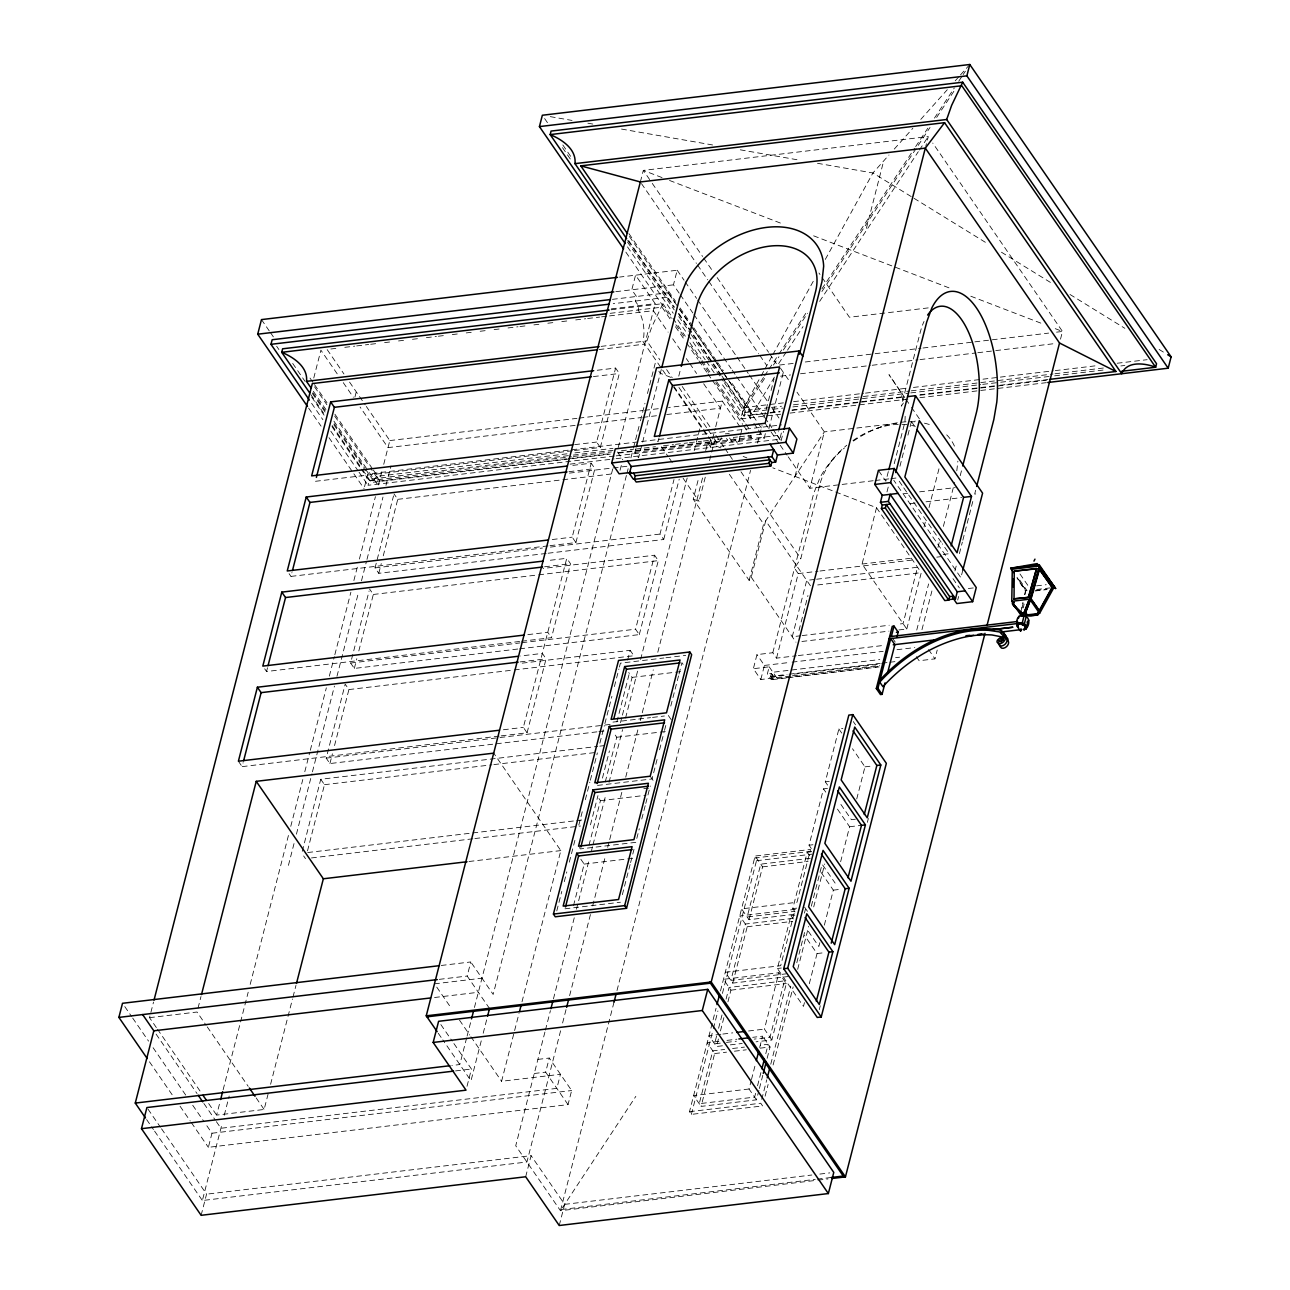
<?xml version="1.0" encoding="UTF-8"?>
<svg xmlns="http://www.w3.org/2000/svg" width="1290" height="1290" viewBox="0 0 1290 1290"><rect width="100%" height="100%" fill="white"/><g stroke="black" fill="none" stroke-linecap="round" stroke-linejoin="round"><path stroke-width="0.75" stroke-dasharray="5 3.75" d="M905.161 416.299L904.967 421.862L893.47 466.641M956.809 470.802L957.873 461.143M1020.842 612.041L1022.954 602.382M1024.631 594.658L1025.469 590.804L1017.794 579.645M1022.035 608.074L1023.293 602.285M1024.969 594.561L1025.808 590.707L1017.036 577.968M1023.276 607.896L1024.115 604.059M750.038 417.847L750.619 410.349L730.156 380.631M156.348 1027.566L149.527 1017.665L153.526 1002.056M313.76 378.018L320.904 350.171L338.802 376.164M499.182 736.106L242.117 766.631L243.117 762.729M519.612 641.469L266.546 671.51L267.546 667.623M548.024 545.88L290.959 576.404L291.959 572.518M198.015 1008.151L200.998 996.509M354.911 397.127L356.266 391.854M364.522 486.765L367.795 473.994L781.547 424.878M614.25 456.063L368.053 485.298L369.23 480.719L361.329 469.238M365.522 469.189L372.246 478.945L371.343 482.46L570.422 458.837M537.898 1059.396L549.282 1058.042L571.647 1090.534L568.035 1104.627L208.367 1147.326L211.979 1133.233L205.191 1123.364M268.11 1093.968L264.127 1109.465L216.623 1115.108L220.139 1101.45M223.138 1089.744L248.196 992.204M250.196 984.399L288.767 834.162M290.766 826.358L302.795 779.531M304.795 771.726L309.81 752.215M310.31 750.264L326.338 687.844M329.337 676.137L334.352 656.626M334.852 654.675L350.88 592.239M353.879 580.532L357.394 566.874M359.394 559.07L375.422 496.634M378.438 484.943L381.824 471.753M383.727 464.319L389.822 440.567L366.328 406.463M560.602 1030.774L526.917 1162L202.369 1200.522L222.299 1122.913M224.267 1115.237L229.185 1096.049M288.428 865.364L294.426 841.983M296.426 834.179L311.938 773.774M312.438 771.823L334.449 686.087M336.964 676.331L358.475 592.545M361.474 580.855L366.473 561.36M366.973 559.409L382.985 497.053M385.984 485.363L390.999 465.867M201.127 1215.309L206.561 1194.169L161.54 1128.798M302.263 851.303L320.758 779.273L597.754 746.394M596.947 731.849L329.918 763.551L326.193 758.133L345.188 684.151L348.913 689.569L334.416 746.023M517.741 649.031L354.331 668.43L350.606 663.028L369.101 590.997M546.154 553.458L378.76 573.324L375.035 567.906L393.531 495.876M307.504 850.868L324.483 784.691L320.758 779.273M329.918 763.551L332.417 753.812M354.331 668.43L356.83 658.706M358.83 650.918L373.326 594.464L369.601 589.046M378.76 573.324L381.26 563.585M383.259 555.813L397.755 499.343L394.031 493.941M270.594 1084.277L287.509 1018.358M288.009 1016.423L292.491 998.976M292.991 997.041L295.974 985.399M640.356 181.955L643.323 170.393L928.284 136.563L925.801 146.205M501.181 735.864L527.078 732.801L523.353 727.383L566.762 558.296L546.831 560.666M550.024 545.654L575.921 542.574L572.196 537.156L591.191 463.191L571.26 465.545M574.437 450.532L600.334 447.469L596.609 442.051L615.604 368.069L595.674 370.44M527.078 732.801L546.073 658.819L542.348 653.401L520.418 656.013M521.612 641.227L551.507 637.679L570.503 563.714L566.762 558.296M575.921 542.574L594.916 468.593L591.191 463.191M600.334 447.469L619.329 373.487L615.604 368.069M489.539 1008.522L467.174 976.046L470.785 961.953L440.938 965.5M466.641 1037.918L459.804 1064.54L451.839 1065.492M467.125 1036.015L471.043 1020.809M474.446 1007.49L612.718 468.979M618.232 447.517L655.175 303.65L635.551 275.173L631.81 289.782L636.438 296.49L635.26 301.07L638.985 306.488L638.082 310.003A22.527 10.175 83.2 0 1 642.92 341.415L667.156 376.599M620.038 470.286L621.409 464.997M611.105 309.793L662.899 303.65L651.837 326.822L646.871 340.947L659.916 359.894M612.411 299.344L668.252 292.701L667.075 297.297L613.234 303.682M467.012 1086.309L471.447 1069.023L453.322 1042.707M679.153 293.12L673.444 284.832L677.202 270.239L619.555 277.076M481.251 1040.853L470.995 1080.794L442.809 1039.869M483.202 1033.242L487.104 1018.036M626.408 475.462L493.167 994.429L470.785 961.953M626.908 473.511L628.407 467.657M630.923 457.902L632.922 450.113M633.422 448.162L639.937 422.798M640.437 420.846L644.952 403.286M647.451 393.531L655.965 360.361M661.286 369.456L638.582 457.837L634.857 452.419L635.841 448.581M659.029 437.971L658.045 441.857L656.175 439.164M678.766 376.116L680.765 368.327M216.381 1121.655L220.929 1128.266L556.845 1088.373L560.457 1074.296L501.584 1081.278L519.015 1013.424M521.999 1001.798L560.827 850.594L493.715 753.15M556.78 910.933L561.795 891.422M564.294 881.667L566.81 871.911M569.309 862.155L575.324 838.742M578.823 825.084L582.838 809.475M585.337 799.719L589.853 782.159M590.352 780.208L597.367 752.892M599.866 743.153L604.381 725.593M604.881 723.642L611.895 696.326M614.395 686.57L618.91 669.01M619.41 667.059L620.409 663.157L663.947 657.981M627.649 660.061L630.149 650.321L518.548 663.576M519.741 648.806L639.292 634.599L635.567 629.197L654.562 555.216L542.977 568.471M548.137 553.216L663.721 539.494L659.996 534.076L673.993 479.574M590.465 824.826L597.963 795.624M602.462 778.112L609.444 750.861M616.878 721.932L629.875 671.316M639.292 634.599L658.287 560.634L654.562 555.216M663.721 539.494L679.217 479.154M573.502 905.596L584.176 864.074L580.806 859.205M588.966 845.369L600.447 800.671L597.093 795.801M605.252 781.966L616.733 737.267L613.379 732.398M620.474 722.674L621.925 717.014M622.409 715.128L632.1 677.379L628.746 672.509M544.912 1032.081L515.726 1145.746L560.473 1210.713L815.99 1180.382M545.412 1030.13L550.427 1010.618M553.426 998.912L574.469 916.98M576.469 909.176L589.498 858.447M591.497 850.642L592.497 846.74M592.997 844.789L606.026 794.06M609.025 782.353L622.554 729.672M625.569 717.982L637.582 671.155M640.598 659.448L687.183 477.993M694.197 450.694L700.696 425.329M568.035 1104.627L545.654 1072.135L549.282 1058.042M810.443 585.805L765.712 520.837L751.248 577.211L749.151 580.387L693.23 499.182L698.712 477.8M705.694 450.597L707.694 442.809L720.933 447.904M562.601 1022.97L566.116 1009.312M569.616 995.654L590.659 913.707M592.658 905.902L605.187 857.124M607.687 847.369L609.202 841.515M609.702 839.564L622.215 790.802M625.731 777.144L638.244 728.366M640.259 720.562L641.759 714.708M642.259 712.757L653.272 669.832M657.787 652.272L702.873 476.687M710.387 447.42L715.224 428.57M715.708 426.716L722.271 401.109L668.526 407.479M525.675 1176.77L531.093 1155.647L206.561 1194.169M693.23 499.182L699.051 501.407L705.533 476.155M709.532 460.594L713.515 445.05L710.097 440.084M737.493 436.988L733.51 437.471L732.333 442.051L729.543 437.987M780.708 414.203L740.75 418.944L743.669 407.592L760.197 377.599M724.416 382.775L744.943 412.59L744.04 416.106L768.018 413.268M622.361 894.68L630.117 864.477M630.6 862.591L633.987 849.384M636.792 838.452L639.292 828.728M641.775 819.021L645.274 805.412M645.774 803.46L650.273 785.981M657.062 759.488L652.079 778.934L596.673 785.513M659.561 749.78L664.044 732.285M664.543 730.334L666.043 724.512M670.784 706.082L678.524 675.896M679.008 674.009L681.926 662.689L684.151 665.93M740.009 436.875L738.138 444.179L733.51 437.471M740.476 435.053L741.879 429.586M613.992 1002.249L560.473 1210.713L635.841 1096.355M616.991 990.559L750.554 470.366M757.553 443.099L762.051 425.555M764.067 417.767L770.565 392.434M771.065 390.499L774.065 378.808M559.231 1225.5L564.649 1204.36L531.093 1155.647M616.217 455.854L764.164 438.278L765.341 433.682L753.408 435.101M768.856 428.715L783.32 372.342M780.144 439.568L777.338 435.504L778.322 431.666M616.104 458.66L779.773 439.229L781.643 431.94M781.063 440.922L783.53 431.312M749.151 580.387L763.615 524.014L824.342 431.892L897.55 423.201M795.027 476.365L798.639 462.288M866.38 228.33L883.682 160.911M790.496 676.008L760.81 679.524L753.36 668.704L756.972 654.611L772.807 652.724L776.532 658.142L796.317 655.788M760.81 679.524L764.422 665.43L756.972 654.611M873.185 480.735L809.862 488.265L824.342 431.892L796.994 392.192M877.958 666.591L771.097 679.282L767.373 673.864L769.179 666.817L753.36 668.704M772.807 652.724L813.684 493.522L820.053 477.494A80.528 54.535 -34.6 0 1 844.37 448.049M786.142 677.976L772.291 679.62L770.42 676.911L771.339 673.396L767.373 673.864M776.532 658.142L798.236 573.599L794.511 568.181L800.784 558.651L819.779 484.685A67.016 45.392 -34.6 0 1 846.772 445.244M771.097 679.282L772.904 672.235L879.764 659.545M772.291 679.62L773.194 676.105L787.045 674.46M798.978 630.504L807.959 595.529M689.505 1111.674L760.745 1103.224L762.6 1105.933L691.359 1114.383L689.505 1111.674L716.047 1008.28M720.481 990.978L755.134 856.028L810.539 849.449L796.978 902.29L741.573 908.87L749.022 919.706L794.543 914.304M691.359 1114.383L712.902 1030.484M713.402 1028.533L717.917 1010.989M722.416 993.429L756.488 860.752L754.618 858.043L812.007 851.239M716.595 1036.031L714.596 1043.804L724.496 1042.626M718.595 1028.259L722.077 1014.649M726.077 999.105L729.076 987.447L784.481 980.868L770.001 1037.225L754.182 1039.111M758.923 1090.389L756.488 1099.822L701.083 1106.401L714.66 1053.559L707.194 1042.739L719.062 1041.32M722.4 1045.803L716.466 1046.513L718.466 1038.74M720.449 1030.968L723.948 1017.358M727.931 1001.814L730.93 990.156L723.48 979.32L778.886 972.741L786.336 983.577L771.872 1039.933L756.037 1041.82M732.736 983.109L747.216 926.752L739.75 915.916L795.172 909.337L780.692 965.694L725.286 972.273L732.736 983.109L788.158 976.53M749.022 919.706L762.584 866.864L755.134 856.028M898.888 629.955L906.789 629.02L862.059 564.053L876.523 507.696L772.791 467.835M888.326 471.576L885.859 481.186L878.409 470.35M886.972 491.941L888.471 486.104M899.936 466.254L905.419 444.889M907.918 435.165L911.401 421.556L915.368 421.088M804.444 1002.62L803.476 1006.394L777.386 968.5L790.947 915.658L794.898 915.19M795.027 911.917L792.753 908.612L807.234 852.255L811.184 851.787M811.297 848.514L809.04 845.208L823.504 788.851L827.471 788.384M827.583 785.094L825.31 781.804L838.887 728.963L842.838 728.495M756.488 1099.822L749.038 1089.002L750.974 1081.439M751.457 1079.553L755.343 1064.46M759.697 1047.48L762.6 1036.16L752.715 1037.321M771.872 1039.933L764.422 1029.114L778.886 972.741M755.601 1093.34L754.634 1097.113L699.228 1103.692L712.79 1050.85L724.658 1049.447M757.536 1085.793L760.923 1072.587M765.776 1053.704L768.195 1044.271L760.278 1045.223M759.407 1088.502L762.793 1075.296M767.147 1058.3L770.066 1046.98L762.6 1036.16M804.428 913.126L805.395 909.353M761.745 1099.322L766.744 1079.811M770.759 1064.202L790.786 986.157M796.801 962.743L805.315 929.574M811.329 906.177L821.343 867.154M765.099 1096.178L768.114 1084.471M773.113 1064.96L793.157 986.914M797.672 969.354L808.685 926.43M813.7 906.918L824.713 864.01M924.027 527.029L926.026 519.257M929.026 507.567L938.523 470.576A67.016 45.392 -34.6 0 0 939.362 466.674M809.298 983.754L817.038 953.552L804.557 935.444M819.843 942.635L818.844 946.521L806.363 928.397M824.342 925.14L833.324 890.148L820.843 872.024M840.629 861.72L849.61 826.745L837.129 808.62M856.737 798.945L864.977 766.857L852.496 748.732M906.789 629.02L921.27 572.647L816.393 585.112M819.279 1009.651L820.279 1005.749M867.364 822.343L868.364 818.441M916.755 630.052L928.606 583.935M937.975 547.444L939.942 539.784M943.377 526.385L954.681 482.347M960.212 475.704L962.211 467.915M921.963 629.697L932.331 589.353M954.939 570.938L956.422 565.181M959.389 553.652L962.34 542.122M962.84 540.204L973.692 497.924M975.659 490.265L974.676 494.086L978.626 493.619M916.319 656.675L919.125 660.738L934.944 658.851L937.217 650.047M962.856 570.003L960.889 577.694L893.776 480.251M957.712 600.027L958.615 596.496M1060.509 339.173L1062.492 331.449L932.751 143.061M761.165 375.825L764.083 370.536M765.051 368.779L771.855 356.427M772.823 354.669L814.619 278.817M825.31 259.403L872.927 172.973L888.987 154.977M729.382 381.647L752.118 414.671L774.564 376.857M726.609 382.808L743.669 407.592L763.503 377.486M764.599 375.825L767.905 370.794M769.017 369.133L777.822 355.75M778.934 354.089L807.588 310.616M821.907 288.879L914.578 148.285M915.674 146.609L927.832 128.178M934.444 118.116L954.326 87.962M958.744 81.254L962.066 76.223M963.162 74.546L965.371 71.208M742.556 411.897L765.696 376.777M773.419 365.086L778.934 356.717M783.336 350.025L807.572 313.244M821.907 291.508L930.025 127.452M936.653 117.406L955.438 88.913M778.644 363.603L786.4 351.831M787.513 350.154L803.025 326.596M819.65 301.376L918.303 151.688M919.415 150.011L928.284 136.563M903.387 402.996L901.291 406.173L920.286 332.191A67.016 30.267 83.2 0 1 924.011 321.452M831.115 461.336L834.517 457.321M894.293 149.043L912.836 128.291M920.786 119.39L947.279 89.719M955.213 80.819L959.196 76.368M960.518 74.885L968.468 65.984M721.691 437.858L717.708 443.808L713.354 437.487M566.955 453.822L376.825 476.381L371.343 482.46L362.377 469.447M769.485 407.656L749.522 410.026L744.04 416.106L721.191 382.936M876.894 428.409L882.021 426.603M615.814 291.669L673.444 284.832M611.379 308.858L655.175 303.65M610.202 313.325L661.996 307.165L670.961 320.21M330.853 348.993L336.835 348.284M344.801 347.333L354.75 346.155M356.733 345.913L368.682 344.494M370.682 344.269L376.648 343.559M384.614 342.608L390.58 341.898M398.546 340.947L404.512 340.238M412.478 339.302L418.46 338.593M426.409 337.641L436.375 336.464M438.358 336.222L444.341 335.513M452.29 334.578L458.272 333.868M466.238 332.917L472.204 332.207M480.17 331.256L486.137 330.546M494.102 329.611L500.069 328.902M508.034 327.95L517.983 326.773M519.983 326.531L525.949 325.822M533.915 324.887L539.881 324.177M547.847 323.226L553.829 322.516M561.779 321.581L567.761 320.871M575.727 319.92L585.676 318.743M587.659 318.501L599.608 317.082M601.608 316.84L607.574 316.131M609.557 315.905L653.353 310.697L668.139 332.175M601.108 346.381L646.871 340.947M928.22 307.891L849.433 317.243L818.973 273.012M598.995 349.558L644.774 344.124M593.432 376.567L619.329 373.487M779.515 365.054L793.366 363.409M805.266 361.99L873.12 353.928M875.12 353.702L921.012 348.252M923.011 348.01L972.902 342.092M974.885 341.85L1048.641 333.094M1056.558 332.159L1062.492 331.449L1053.14 327.853M780.547 376.148L790.512 374.955M800.477 373.778L870.218 365.505M872.201 365.264L918.045 359.813M920.028 359.588L975.837 352.96M977.82 352.718L993.768 350.832M995.751 350.59L1055.543 343.495M389.822 440.567L576.952 418.363M578.936 418.121L642.646 410.559M644.629 410.317L658.577 408.672M575.147 425.394L388.016 447.614L360.055 407.011M577.13 425.168L640.84 417.605M642.823 417.363L658.755 415.477M666.72 414.525L720.465 408.156L703.405 383.372M743.669 407.592L783.611 402.851M793.608 401.658L863.51 393.353M865.509 393.128L905.451 388.371M913.449 387.435L1053.269 370.827M1055.268 370.601L1097.21 365.618M1117.188 363.248L1147.149 359.684M771.485 407.43L781.466 406.237M793.447 404.818L861.317 396.756M863.316 396.514L909.24 391.064M911.24 390.838L1052.979 374.003M1054.978 373.761L1104.901 367.844M1120.865 365.941L1124.864 365.473M744.943 412.59L770.92 409.511M772.92 409.269L782.901 408.075M792.899 406.898L908.789 393.144M910.788 392.902L980.723 384.597M982.722 384.356L998.702 382.469M1000.701 382.227L1052.656 376.051M1054.639 375.825L1106.594 369.65M752.118 414.671L768.114 412.784M770.114 412.542L780.111 411.349M792.108 409.93L904.032 396.643M920.028 394.74L997.976 385.484M999.976 385.258L1047.948 379.55M770.017 413.026L779.999 411.833M791.996 410.414L903.887 397.127M919.867 395.24L1047.754 380.05M789.996 413.106L910.53 398.787M919.899 397.691L1046.351 382.662M574.695 444.647L596.609 442.051M572.438 450.774L315.389 481.299L313.518 478.59M725.319 433.875L729.285 433.408M574.953 452.871L612.976 448.356M372.246 478.945L571.341 455.306M573.324 455.08L613.137 450.339M369.23 480.719L571.389 456.708M573.389 456.466L611.428 451.951M621.425 450.774L633.438 449.339M635.438 449.113L655.465 446.727M663.463 445.776L673.477 444.599M675.476 444.357L687.489 442.938M689.489 442.696L701.486 441.261M703.501 441.035L709.5 440.309M717.498 439.358L723.513 438.648M739.476 436.762L751.425 435.343M566.568 458.821L379.437 481.041L370.488 468.044M568.551 458.579L610.363 453.612M618.329 452.677L711.887 441.567M572.421 458.595L610.251 454.096M618.216 453.161L751.619 437.326L748.248 432.424M634.857 452.419L777.338 435.504M570.099 464.126L614.105 458.901M569.003 471.672L594.916 468.593M569.39 473.124L611.234 468.157M613.218 467.915L627.182 466.254M397.755 499.343L614.959 473.559M875.168 480.509L889.02 478.864M891.003 478.622L896.937 477.929M903.774 493.715L907.741 493.248M919.609 491.845L955.229 487.604M552.265 539.526L572.196 537.156M910.176 503.697L916.11 502.987M926.01 501.81L961.631 497.585M375.035 567.906L542.413 548.04M550.395 547.089L659.996 534.076M544.59 566.778L570.503 563.714M373.326 594.464L536.737 575.066M538.736 574.824L658.287 560.634M862.059 564.053L913.514 557.941M943.2 554.426L949.134 553.716L942.329 543.832M798.236 573.599L818.021 571.244M820.005 571.019L914.997 559.731M936.766 557.151L940.716 556.683M814.635 579.452L806.718 580.387L792.254 636.76L800.171 635.825M816.618 579.226L917.545 567.245L903.064 623.602L897.131 624.312M527.852 634.632L547.766 632.277L551.507 637.679M968.338 588.514L974.273 587.821M350.606 663.028L519.999 642.92M521.982 642.678L635.567 629.197M1036.547 585.854L1046.222 584.709M1026.147 590.739L1027.017 590.643L1017.955 577.469M1036.644 589.498L1052.06 587.676M1035.805 590.514L1047.174 589.159M1034.919 590.997L1046.851 589.578M520.176 661.899L546.073 658.819M802.138 635.583L889.213 625.247M348.913 689.569L512.324 670.171M514.307 669.929L633.874 655.739L630.149 650.321M665.914 657.755L685.716 655.401M801.912 641.469L888.987 631.132M798.3 655.562L883.392 645.452M632.1 677.379L673.654 672.445M675.638 672.219L681.572 671.51M764.422 665.43L790.157 662.383M792.125 662.141L883.166 651.337M897.018 649.692L914.82 647.58M895.599 657.658L899.565 657.191M789.029 674.219L880.054 663.415M882.038 663.173L887.971 662.48M889.955 662.238L895.889 661.528M770.42 676.911L786.255 675.041M794.172 674.09L881.247 663.753M792.463 675.766L879.538 665.43M788.125 677.75L879.151 666.93M503.423 729.753L523.353 727.383M612.943 722.094L636.696 719.288M638.679 719.046L650.547 717.643M652.53 717.401L664.398 715.998M326.193 758.133L603.172 725.254M605.171 725.012L611.154 724.303M598.931 731.607L604.913 730.898M616.733 737.267L658.287 732.333M660.27 732.091L666.204 731.398M599.753 746.152L605.72 745.443M324.483 784.691L491.877 764.809M493.876 764.583L595.496 752.505M643.807 788.69L651.724 787.755M864.977 766.857L872.895 765.921M600.447 800.671L645.968 795.269M825.31 781.804L829.276 781.337M307.746 852.529L574.776 820.843M576.759 820.601L582.741 819.892M311.471 857.947L472.882 838.79M474.881 838.548L580.5 826.019M469.028 861.494L560.827 850.594M635.793 842.338L580.387 848.917L578.517 846.208M855.367 819.231L851.416 819.698L838.935 801.574M849.61 826.745L861.478 825.342M584.176 864.074L625.731 859.14M627.698 858.914L633.648 858.205M809.04 845.208L812.99 844.74M756.488 860.752L811.894 854.174M810.201 858.285L760.729 864.155L747.152 916.996L794.656 911.353M762.584 866.864L808.104 861.462M565.004 908.805L620.426 902.226M833.324 890.148L841.241 889.213M792.753 908.612L796.72 908.144M792.85 918.399L745.346 924.043L730.882 980.4L786.287 973.821M747.216 926.752L792.721 921.334M439.293 979.352L467.174 976.046M149.527 1017.665L197.015 1012.021L206.11 1025.244M434.488 983.835L481.976 978.191M434.553 997.493L478.364 992.284M817.038 953.552L824.955 952.617M777.386 968.5L781.337 968.032M730.93 990.156L786.336 983.577M720.884 1034.274L709 1035.693L716.466 1046.513M722.851 1034.048L732.752 1032.871M748.587 1030.984L764.422 1029.114M455.563 1070.91L471.447 1069.023M726.98 1040.385L736.88 1039.208M726.463 1042.401L736.364 1041.224M730.317 1044.868L742.185 1043.465M732.575 1048.496L744.443 1047.093M534.286 1073.49L545.654 1072.135M714.66 1053.559L726.528 1052.156M734.445 1051.205L746.313 1049.802M760.165 1048.157L770.066 1046.98M211.979 1133.233L571.647 1090.534M749.038 1089.002L693.633 1095.565L701.083 1106.401M564.649 1204.36L811.845 1175.013M819.827 1174.077L829.793 1172.884M561.247 1209.52L815.248 1179.366M817.247 1179.141L831.244 1177.48M817.989 1180.14L827.97 1178.963M749.522 410.026L750.619 410.349M376.825 476.381L378.276 478.638L377.341 484.218L369.343 472.591M550.266 116.632L572.051 120.438M587.885 123.195L593.819 124.227M621.522 129.065L712.58 144.964M740.299 149.817L799.687 160.186M817.505 163.298L872.927 172.973L912.336 197.273M747.749 436.004L751.619 437.326M662.044 177.585L643.323 170.393L651.16 181.761M669.526 180.455L783.675 224.315M813.619 235.828L950.214 288.315M970.806 296.216L1043.787 324.258M670.768 377.325L660.303 373.294L658.432 370.585M743.153 456.434L746.862 457.869M914.062 198.338L986.028 242.714M1001.459 252.227L1051.157 282.865M1070.007 294.491L1124.848 328.305M1159.113 349.445L1165.966 353.67M904.774 397.61L888.987 374.664L900.049 390.951L903.677 401.674M905.902 399.239L910.418 405.802M911.546 407.43L919.448 418.895M1019.987 573.969L1028.807 586.773M911.401 421.556L914.82 426.506M1017.084 577.565L1026.969 591.933M899.211 481.218L902.613 486.153M903.742 487.813L941.184 542.187M952.971 578.63L959.357 587.918M780.531 368.279L789.029 380.615M876.523 507.696L920.334 571.293M652.272 183.39L702.599 256.468M703.711 258.097L712.66 271.077M717.143 277.576L768.582 352.283M769.711 353.911L776.419 363.651M641.469 183.583L696.423 263.37M697.551 265.014L707.742 279.817M708.871 281.462L758.713 353.831M759.842 355.476L766.631 365.344M677.202 270.239L684.039 280.172M685.184 281.833L696.584 298.393M697.729 300.054L735.961 355.556M737.074 357.185L748.248 373.423M749.377 375.051L767.55 401.448M772.113 408.075L778.966 418.008M928.558 649.563L934.944 658.851M680.298 294.765L692.843 312.986M693.972 314.647L731.091 368.521M732.204 370.149L735.558 375.019M736.687 376.648L763.809 416.041M764.954 417.702L771.791 427.635M772.936 429.296L779.773 439.229M765.131 423.297L767.921 427.361M771.13 432.021L779.112 443.599M780.24 445.244L787.077 455.176M788.222 456.821L809.862 488.265M628.923 233.619L675.557 301.344M680.104 307.955L692.617 326.112M693.762 327.773L716.498 360.797M717.643 362.458L723.335 370.714M668.252 292.701L675.089 302.618M679.637 309.229L689.876 324.113M691.021 325.757L713.451 358.33M714.563 359.942L722.384 371.31M723.513 372.939L757.375 422.12M758.52 423.765L761.922 428.731M629.391 236.457L678.201 307.326M679.346 308.987L691.843 327.144M692.988 328.805L715.74 361.829M716.869 363.49L723.69 373.391M724.835 375.035L728.237 380.002M544.622 118.551L549.169 125.162M562.827 144.98L571.922 158.186M628.794 240.762L674.283 306.843M678.83 313.438L720.917 374.552M722.061 376.196L725.464 381.163M627.762 240.311L674.122 307.617M678.459 313.825L752.779 421.749M753.924 423.394L757.343 428.361M758.472 430.005L764.164 438.278M562.488 147.641L571.599 160.879M627.488 242.02L674.235 309.923M678.798 316.55L690.198 333.094M691.343 334.755L710.726 362.909M711.87 364.57L723.271 381.131M627.504 246.89L673.203 313.244M677.766 319.888L686.909 333.159M688.054 334.82L705.195 359.7M706.34 361.361L714.337 372.971M662.899 303.65L671.864 316.679M672.993 318.308L685.345 336.239M689.811 342.737L701.002 358.975M702.115 360.603L709.952 371.972M716.659 381.711L744.669 422.394M745.781 424.023L750.28 430.538M892.39 637.986L895.502 642.501M625.876 252.131L671.364 318.195M675.928 324.79L685.022 338.012M690.714 346.268L699.809 359.475M700.938 361.136L708.903 372.697M715.724 382.598L740.75 418.944M675.46 326.725L684.426 339.77M686.667 343.011L697.858 359.249M698.97 360.878L706.807 372.246M707.92 373.874L711.274 378.744M712.403 380.373L742.637 424.281M743.766 425.91L747.12 430.796M722.271 401.109L740.799 428.006M672.703 338.786L681.797 351.993M686.345 358.604L688.618 361.909M689.763 363.554L696.584 373.471M682.233 386.5L710.193 427.103M715.885 435.359L723.867 446.953M725.012 448.614L728.431 453.58M729.576 455.241L732.994 460.207M740.992 471.818L800.784 558.651M666.64 369.633L672.219 377.76M678.943 387.5L706.839 428.006M707.92 429.586L712.274 435.907M673.864 386.339L707.42 435.069M708.533 436.697L713.757 444.276A22.527 10.175 83.2 0 1 715.257 440.148M673.654 387.161L708.968 438.439M707.694 442.809L711.129 447.791M729.382 474.301L763.615 524.014M853.303 721.594L855.544 724.835M661.447 446.824L668.284 456.757M669.429 458.401L672.848 463.368M683.103 478.251L699.051 501.407M751.248 577.211L795.978 642.178M838.887 728.963L842.289 733.913M769.179 666.817L776.644 677.653M771.339 673.396L775.064 678.814M617.426 451.984L622.764 459.708M823.504 788.851L825.777 792.141M822.649 864.977L835.13 883.102M807.234 852.255L809.491 855.544M804.621 907.209L808.024 912.159M668.349 715.515L672.832 722.013M790.947 915.658L793.221 918.964M650.208 776.225L654.304 782.175M327.192 349.622L343.962 373.987M349.558 382.098L365.215 404.834M343.269 382.646L353.347 397.272M310.003 378.067L313.406 383.001M314.534 384.646L326.983 402.738M334.916 414.235L372.278 468.496M373.407 470.141L377.938 476.703M314.567 386.839L326.87 404.705M334.69 416.073L369.359 466.416M313.357 391.305L325.935 409.559M333.917 421.169L368.198 470.931M292.701 363.441L305.021 381.324M312.873 392.724L325.193 410.607M334.158 423.636L364.409 467.56M261.467 319.597L269.384 331.095M270.513 332.723L273.915 337.658M312.373 393.498L325.935 413.219M333.852 424.716L365.538 470.705M310.842 394.611L324.29 414.138M332.127 425.523L361.264 467.819M276.673 346.284L278.93 349.574M311.664 397.11L324.08 415.138M331.981 426.619L360.2 467.593M311.616 403.335L322.903 419.734M330.804 431.199L357.894 470.544M359.023 472.188L368.053 485.298M308.616 408.108L321.065 426.168M328.982 437.665L352.734 472.156M353.863 473.801L364.054 488.588M289.089 573.695L290.959 576.404M264.676 668.817L266.546 671.51M436.762 987.14L451.548 1008.603M459.514 1020.164L469.737 1035.032M470.882 1036.692L501.584 1081.278M440.857 1024.599L452.193 1041.062M438.278 1033.29L441.68 1038.224M238.392 761.213L242.117 766.631M303.634 855.947L305.504 858.656M207.255 1026.888L248.196 1086.341M256.162 1097.903L264.127 1109.465M157.493 1029.226L201.837 1093.646M208.674 1103.547L216.623 1115.108M156.09 1034.112L197.048 1093.581M203.868 1103.482L215.236 1119.994M124.775 1006.587L131.564 1016.456M132.709 1018.1L148.56 1041.127M153.091 1047.706L185.937 1095.404M192.726 1105.272L204.062 1121.719M149.463 1061.799L173.247 1096.339M180.052 1106.207L190.243 1121.01M191.372 1122.655L208.367 1147.326M148.044 1109.19L160.412 1127.17M146.641 1119.591L153.462 1129.508M154.606 1131.153L202.369 1200.522M726.447 438.535A22.527 10.175 83.2 0 1 727.705 440.164M852.964 440.551A67.016 45.392 -34.6 0 1 907.628 424.765M911.546 425.426A67.016 45.392 -34.6 0 1 915.336 426.377M853.448 441.083A80.528 54.535 -34.6 0 1 897.308 422.781M901.049 422.249A80.528 54.535 -34.6 0 1 915.158 421.846M924.446 423.185A80.528 54.535 -34.6 0 1 931.348 425.216M946.715 434.859A80.528 54.535 -34.6 0 1 954.681 446.663"/><path stroke-width="1.5" d="M1025.598 628.166L1024.792 626.005L1021.051 624.134A3.596 2.096 14.4 0 0 1018.358 624.521L1017.552 625.602A5.531 3.209 14.4 0 0 1018.278 627.214M1021.357 615.91L1011.779 601.285L1012.279 569.229M1013.182 586.934L1013.311 579.129M1014.037 599.092L1014.246 571.18L1036.596 568.519L1028.614 597.351L1013.811 598.866L1028.614 597.351M1038.128 613.718L1037.66 614.701A42.925 34.653 41.6 0 1 1026.566 615.378M1038.45 613.734L1037.902 614.524A43.167 34.862 41.6 0 1 1026.775 615.217L1026.421 615.169M1037.483 613.089L1038.095 612.444L1037.853 614.621M1029.662 600.834L1028.63 600.705M1029.791 600.979L1029.678 601.575M1033.951 561.134L1034.967 559.134M1023.47 614.169L1022.47 613.298A43.312 35.201 39.4 0 1 1012.973 603.414L1013.327 602.801M311.067 387.984L306.504 381.356C308.197 366.94 293.411 357.137 281.72 352.315L282.623 348.8L609.122 310.035M626.65 238.682L574.969 163.637C576.662 149.221 561.86 139.417 550.169 134.595L551.072 131.08L962.695 82.205L1156.55 363.716L1155.647 367.247L1121.671 371.278M1020.842 615.636C1020.1 615.04 1023.341 613.331 1022.035 615.878M1022.051 615.846L1022.002 616.072A43.102 5.289 -73.5 0 0 1022.841 615.169L1023.454 614.056M1022.938 615.878A43.102 5.289 -73.5 0 0 1023.405 615.362L1022.148 613.911A43.489 35.346 39.4 0 1 1012.521 604.107L1013.65 602.172M307.488 406.463L257.726 334.191L261.467 319.597L617.555 277.318M309.358 400.061L270.981 344.317L272.158 339.738L610.412 299.57M147.205 1058.51L118.89 1017.391L122.502 1003.298L438.955 965.726M154.026 1000.105L312.325 383.582L596.996 349.784M145.496 1117.946L135.273 1103.079L153.816 1030.807L142.642 1014.569M141.481 1128.686L466.029 1090.163L433.166 1042.449L438.6 1021.309L707.726 989.365L833.775 1172.417L828.357 1193.556L559.231 1225.5L525.675 1176.77L201.127 1215.309L141.481 1128.686L146.915 1107.546L453.58 1071.135M518.435 656.239L257.387 687.231L238.392 761.213L499.44 730.221M542.848 561.134L281.8 592.126L262.805 666.108L523.853 635.115M567.278 466.029L306.23 497.021L287.235 570.986L548.282 539.994M593.69 370.682L330.643 401.9L311.648 475.881L572.696 444.889M243.617 760.794L261.112 692.649L257.387 687.231M268.046 665.672L285.542 597.544L281.8 592.126M292.459 570.567L309.955 502.423L306.23 497.021M316.389 477.397L334.368 407.317L330.643 401.9M201.498 994.574L256.242 781.337L493.715 753.15M220.638 1099.499L222.638 1091.695M296.474 983.464L323.355 878.78L256.242 781.337M623.602 248.825L539.43 126.597L542.348 115.245L969.79 64.5L1171.11 356.846L1168.192 368.198L1047.803 382.501M1049.947 379.325L1115.914 371.488L944.57 122.679L925.317 148.124L640.356 181.955L426.248 1015.827L437.149 1031.645M631.02 472.398L619.135 473.801L611.686 462.981L615.298 448.888L789.448 428.216L796.898 439.035L793.285 453.129L777.451 455.015L770.001 444.179M471.527 1018.907L473.478 1011.295M487.588 1016.133L489.539 1008.522M633.164 478.977L629.439 473.559L631.245 466.512L627.521 461.094M636.341 446.663L656.562 367.876L799.042 350.961L802.783 356.379M661.77 367.553L679.475 298.619L685.845 282.607A80.528 54.535 -34.6 0 1 766.841 227.363A80.528 54.535 -34.6 0 1 823.665 266.24L821.956 281.704L784.03 429.393M767.953 457.112L771.678 462.529L770.775 466.045L636.212 482.025L634.357 479.316L635.26 475.8L633.39 473.091M668.784 380.082L654.304 436.455L765.131 423.297L779.595 366.924L668.784 380.082L672.509 385.5L659.529 436.036M681.265 366.376L696.761 306.02A67.016 45.392 -34.6 0 1 769.695 246.132A67.016 45.392 -34.6 0 1 815.49 291.927L799.494 354.218M519.515 1011.489L520.999 1005.684M553.426 914.078L618.539 660.448L689.779 651.982L691.65 654.691L626.521 908.321L555.281 916.787L553.426 914.078L624.666 905.612L626.521 908.321M576.711 853.254L563.149 906.096L618.555 899.517L632.116 846.675L576.711 853.254L578.581 855.963L565.488 906.918M592.997 789.851L578.517 846.208L633.938 839.629L648.402 783.272L592.997 789.851L594.851 792.56L580.887 846.966M609.267 726.431L594.803 782.804L650.208 776.225L664.689 719.852L609.267 726.431L611.138 729.14L597.157 783.562M624.65 666.559L611.089 719.385L666.495 712.822L680.056 659.98L624.65 666.559L626.521 669.252L613.911 718.32M550.927 1008.667L552.926 1000.863M566.616 1007.361L568.616 999.557M624.666 905.612L689.779 651.982M613.992 1002.249L615.991 994.461M770.775 466.045L768.921 463.336L769.824 459.821L635.26 475.8M771.678 462.529L775.645 462.062L771.92 456.644L773.726 449.597L631.245 466.512M778.821 429.747L799.042 350.961M775.645 462.062L777.451 455.015M793.285 453.129L785.82 442.309L789.448 428.216M828.357 1193.556L702.292 1010.505L707.726 989.365M716.982 1004.587L719.481 994.88M962.695 82.205L951.633 105.377L946.667 119.502L1121.736 373.729C1126.96 360.571 1145.004 363.167 1155.647 367.247L961.792 85.737L550.169 134.595L625.215 243.568M1168.192 368.198L966.871 75.852L969.79 64.5M948.731 600.108L885.359 508.083L886.262 504.551L949.633 596.593L948.731 600.108L944.78 600.576L881.393 508.55L882.295 505.035L880.441 502.326L882.247 495.279L874.781 484.443L878.409 470.35L894.244 468.48L976.256 587.579L972.644 601.672L956.809 603.543L952.552 597.367M888.826 469.657L926.736 321.968L931.88 307.826A80.528 36.378 83.2 0 1 976.417 307.891A80.528 36.378 83.2 0 1 996.799 402.093L993.848 419.427L976.643 486.427M972.644 601.672L890.616 482.573L894.244 468.48M955.455 598.834L888.358 501.375L890.164 494.328L957.261 591.788L955.455 598.834L947.537 599.769M895.744 472.559L915.481 395.708L907.563 396.643M756.311 1060.686L758.73 1051.253M783.707 968.726L848.836 715.095L852.787 714.628L886.343 763.341L821.23 1016.971L817.263 1017.455L783.707 968.726L787.674 968.258L821.23 1016.971M787.674 968.258L852.787 714.628M761.906 1068.813L764.325 1059.364M763.277 1073.409L766.179 1062.073M767.244 1077.86L769.759 1068.104M885.037 682.878L882.086 694.359L880.473 694.552L876.313 688.521L892.293 626.311L894.018 626.101L898.163 632.132L896.84 637.325M882.086 694.359L877.926 688.328L890.697 638.582L894.857 644.613L887.488 673.316M891.342 636.47L894.018 626.101M816.312 1001.217L828.922 952.149L805.089 917.545M831.228 943.167L845.192 888.745L821.375 854.141M847.998 877.813L861.478 825.342L837.645 790.738M864.252 814.522L876.845 765.454L853.029 730.85M832.872 951.681L819.311 1004.523L793.205 966.629L806.782 913.788L832.872 951.681L828.922 952.149M849.159 888.278L834.678 944.635L808.588 906.741L823.052 850.384L849.159 888.278L845.192 888.745M865.429 824.858L850.965 881.231L824.858 843.337L839.338 786.965L865.429 824.858L861.478 825.342M880.812 764.986L867.251 817.828L841.144 779.918L854.706 727.076L880.812 764.986L876.845 765.454M962.711 465.964L976.207 413.397A67.016 30.267 83.2 0 0 967 328.902A67.016 30.267 83.2 0 0 927.607 315.066M951.133 545.944L963.598 497.343L917.077 429.796M971.515 496.408L957.051 552.781L904.854 476.978L919.319 420.621L971.515 496.408L963.598 497.343M962.856 570.003L982.593 493.151L915.481 395.708M984.996 633.326L845.434 1176.883L831.969 1178.48M986.995 625.521L1059.525 343.027L925.317 148.124L711.209 981.996L710.435 983.19L426.958 1016.843M889.084 638.776L1017.052 623.586C1015.617 616.991 1021.341 613.04 1026.276 616.636C1030.904 619.297 1028.775 628.504 1024.115 629.762M1026.856 627.553L1025.453 624.731L1022.244 622.973L1024.115 615.669M1024.341 623.892L1026.211 616.604M1026.018 629.036L1027.888 621.748M1016.971 622.78L1017.584 621.49L889.616 636.679M1028.727 620.216L1027.082 622.199M1021.325 614.363L1022.389 614.879M1021.422 615.653L1021.922 614.395M1028.404 597.125L1036.596 568.519M1053.978 587.45L1039.579 613.411L1029.759 599.14L1039.24 566.036L1011.408 569.341M1038.692 570.938L1030.774 598.56L1039.514 610.718L1052.318 587.611L1039.208 569.1L1052.318 587.611M1031.145 598.576L1039.579 569.116M1029.71 601.543L1029.533 602.091A43.489 6.176 -72.7 0 1 1025.018 613.685M1038.24 614.427L1038.45 613.379M1023.792 613.411L1023.889 613.121A43.489 6.176 -72.7 0 0 1028.388 601.64L1028.452 601.35M1028.888 601.027L1028.936 601.85A43.489 6.176 -72.7 0 1 1024.421 613.443M1025.308 628.762L1025.163 625.36L1023.599 624.183L1022.648 625.053L1023.389 624.054L1021.164 623.344A3.854 2.241 14.4 0 0 1018.278 623.763L1017.552 626.295A5.16 2.999 14.4 0 0 1018.342 627.746M1013.585 602.753L1013.666 602.027M1031.823 600.076L1039.143 610.702L1051.947 587.595M1012.779 602.301L1012.457 603.607M1023.051 614.798L1022.067 614.024A43.312 35.201 39.4 0 1 1012.65 604.026L1012.634 602.994M879.974 679.911C909.901 647.87 953.842 623.022 998.928 629.843C1002.765 630.359 1005.571 634.051 1005.41 637.857A6.095 4.128 -34.6 0 1 1004.62 640.469C1003.394 642.936 998.573 645.452 997.057 642.114A4.015 2.725 -34.6 0 1 997.573 639.969L999.46 638.244A2.79 1.887 -34.6 0 1 1001.588 637.97L1000.976 639.775L998.944 640.404A1.645 1.113 -34.6 0 0 998.734 641.275L1001.411 641.727L1003.717 638.421A15.174 10.272 -34.6 0 0 1003.314 635.922L999.669 631.955L988.753 630.342A100.04 67.757 -34.6 0 0 958.518 633.197C927.994 640.824 900.839 659.013 879.748 682.071L882.924 686.683C904.016 663.624 931.187 645.452 961.711 637.808A100.04 67.757 -34.6 0 1 991.929 634.954L1004.233 637.373M1018.923 616.298L1018.439 618.507M1017.052 623.586L1022.244 622.973M1025.727 628.311L1024.792 629.246A3.596 2.096 14.4 0 1 1024.034 629.552M1026.179 615.04C1028.936 612.331 1020.196 611.476 1023.792 614.653M1012.795 602.43L1014.166 602.769M1025.163 628.81L1023.373 629.294M1025.792 614.814A43.102 34.798 41.6 0 0 1038.063 614.234L1038.192 614.008M1023.583 629.681C1029.436 629.327 1024.986 622.538 1021.083 622.973A4.338 2.516 14.4 0 0 1017.842 623.441L1016.859 625.586A6.224 3.612 14.4 0 0 1018.729 628.133M1013.682 572.631L1010.634 568.213L1037.192 563.601L1055.623 588.53L1038.466 564.907M539.43 126.597L966.871 75.852M574.969 163.637L946.667 119.502M627.134 233.167L580.79 165.862L944.57 122.679M257.726 334.191L613.814 291.911M270.981 344.317L609.235 304.166M606.219 313.793L281.72 352.315L309.729 392.982M306.504 381.356L599.124 346.607M334.368 407.317L591.433 376.793M672.509 385.5L779.37 372.81M611.686 462.981L785.82 442.309M309.955 502.423L567.019 471.914M629.439 473.559L771.92 456.644M634.357 479.316L768.921 463.336M874.781 484.443L890.616 482.573M882.247 495.279L898.082 493.393M880.441 502.326L888.358 501.375M882.295 505.035L890.213 504.084M881.393 508.55L885.359 508.083M285.542 597.544L542.59 567.019M1010.634 568.213L1039.289 564.81L1055.623 588.53M1036.805 568.761L1014.246 571.18M957.261 591.788L965.178 590.836M949.633 596.593L953.6 596.125M1011.779 601.285L1029.759 599.14M261.112 692.649L518.177 662.141M1025.598 615.072L1039.579 613.411M896.437 632.342L898.163 632.132M626.521 669.252L679.943 662.915M989.559 630.004L1012.924 627.23L989.575 630.02M893.244 644.807L936.218 639.711M967.726 635.97L973.627 635.26M977.578 634.793L983.48 634.1M1000.863 632.035L1019.697 629.794M876.313 688.521L877.926 688.328M611.138 729.14L664.56 722.803M594.851 792.56L648.29 786.207M323.355 878.78L467.028 861.736M578.581 855.963L632.003 849.61M118.89 1017.391L437.31 979.594M153.816 1030.807L430.57 997.96M433.166 1042.449L702.292 1010.505M135.273 1103.079L449.855 1065.734M736.703 1032.403L744.62 1031.452M738.864 1038.966L748.748 1037.805M831.244 1177.48L844.724 1175.867M965.92 635.744L969.838 635.341M977.675 634.535L981.577 634.132M580.79 165.862L640.356 181.955M1001.475 632.39L1002.378 632.713M428.441 1016.665L426.248 1015.827L711.209 981.996L845.434 1176.883L843.241 1176.045M1020.616 630.536C1019.487 632.826 1024.212 627.424 1019.39 629.536A1.854 1.08 14.4 0 0 1019.938 630.294L1020.648 630.649M1037.692 612.621L1038.611 613.072M1003.943 635.003L1004.781 635.406M1059.525 343.027L1115.914 371.488M1167.676 354.734L1171.11 356.846M1003.201 633.132L1005.781 635.599L1007.006 640.195A6.095 4.128 -34.6 0 1 1006.216 642.791C1005.007 645.258 1000.185 647.774 998.67 644.452A4.015 2.725 -34.6 0 1 998.831 643.033M1023.212 614.475L1022.228 613.701A43.489 35.346 39.4 0 1 1012.698 603.784M1005.539 635.906L1007.78 638.695L1008.587 642.485A6.095 4.128 -34.6 0 1 1007.796 645.081C1006.571 647.548 1001.766 650.063 1000.234 646.741A4.015 2.725 -34.6 0 1 1000.395 645.322M878.748 681.185L879.748 682.071M1044.287 573.453L1052.011 584.015M1002.137 638.244L1003.201 640.292A2.79 1.887 -34.6 0 0 1001.814 640.292M709.726 982.174L843.934 1177.061M249.341 1088.002L255.017 1096.258M202.982 1095.291L206.4 1100.241M198.176 1095.226L202.724 1101.837M1012.698 603.252L1012.844 603.478A43.489 35.346 39.4 0 0 1022.373 613.411M1037.708 614.846A43.102 34.798 41.6 0 1 1026.582 615.54M1037.999 614.088A42.925 34.653 41.6 0 1 1025.776 614.653M1022.889 615.007A42.925 5.273 -73.5 0 1 1021.793 616.04M1028.372 601.575A43.312 6.16 -72.7 0 1 1023.889 613.121M1029.533 602.027A43.312 6.16 -72.7 0 1 1025.034 613.572"/></g></svg>
